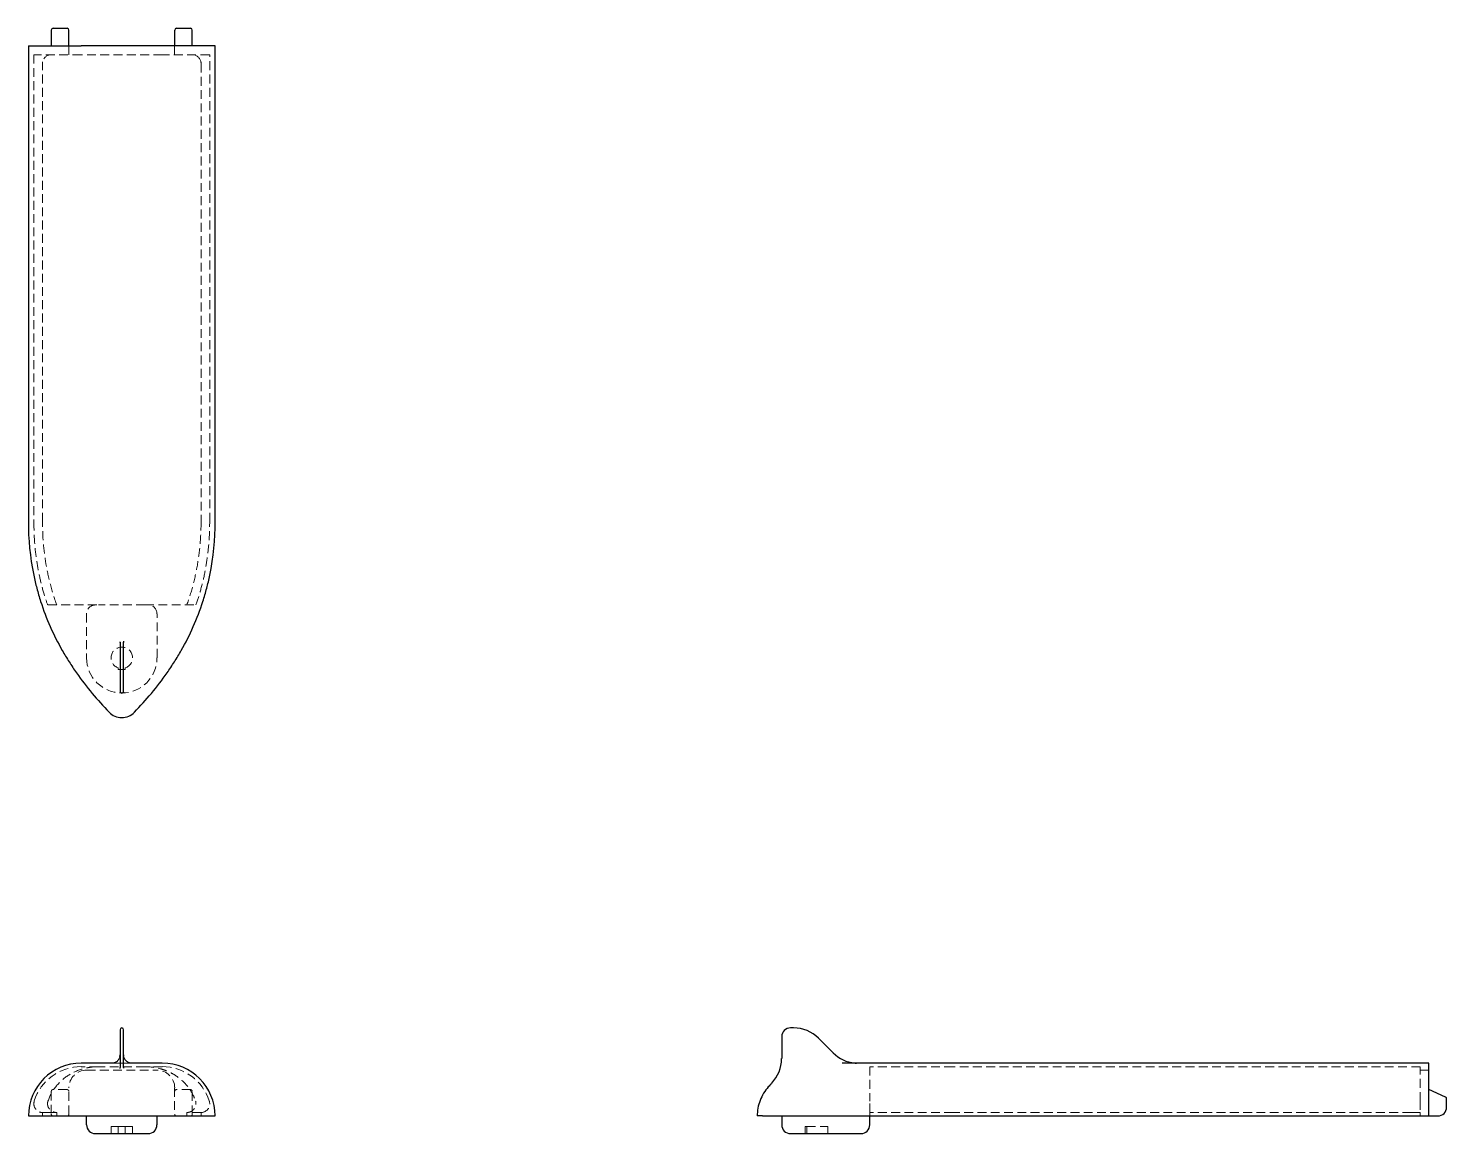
# Model space of a CAD drawing. Header units: millimetres. Extents: x 70 to 273, y 49 to 208.
import ezdxf

# ---------------------------------------------------------------- set-up
doc = ezdxf.new("R2010")
doc.units = ezdxf.units.MM
doc.linetypes.add('HIDDEN', pattern=[1.905, 1.27, -0.635])

msp = doc.modelspace()

# ---------------------------------------------------------------- linework, layer by layer
at = {"color": 7, "linetype": 'Continuous', "lineweight": 25}
for p, q in [((72.89, 207.75), (72.89, 205.47)), ((75.16, 208), (73.14, 208)), ((75.42, 205.47), (75.42, 207.75)), ((90.58, 207.75), (90.58, 205.47)), ((92.86, 208), (90.84, 208)), ((93.11, 205.47), (93.11, 207.75)), ((69.6, 205.47), (69.6, 137.23)), ((69.6, 205.47), (77.19, 205.47)), ((88.81, 205.47), (77.19, 205.47)), ((96.4, 205.47), (88.81, 205.47)), ((96.4, 137.23), (96.4, 205.47)), ((82.75, 119.92), (82.75, 120)), ((83.25, 120.06), (83.25, 119.92)), ((82.75, 119.92), (82.75, 119.83)), ((82.75, 119.87), (82.75, 119.92)), ((82.75, 119.83), (82.75, 117.73)), ((83.25, 119.83), (83.25, 119.92)), ((83.25, 119.92), (83.25, 119.87)), ((83.25, 117.73), (83.25, 119.83)), ((82.75, 117.73), (82.75, 114.34)), ((83.25, 114.34), (83.25, 117.73)), ((82.75, 114.34), (82.75, 113.9)), ((82.75, 113.9), (82.75, 112.89)), ((83.25, 113.9), (83.25, 114.34)), ((83.25, 112.89), (83.25, 113.9)), ((82.75, 112.89), (82.75, 112.74)), ((83.25, 112.74), (83.25, 112.89)), ((83.25, 112.74), (83.25, 112.66)), ((82.75, 64.33), (82.75, 63.32)), ((82.75, 63.32), (82.75, 60.18)), ((83.25, 63.32), (83.25, 64.33)), ((83.25, 60.18), (83.25, 63.32)), ((177.64, 63.32), (177.64, 60.18)), ((179.34, 64.58), (178.9, 64.58)), ((185.01, 61.01), (182.91, 63.1)), ((82.75, 60.18), (82.75, 58.93)), ((83.25, 58.93), (83.25, 60.18)), ((84.27, 59.52), (84.23, 59.53)), ((270.47, 59.53), (202.23, 59.53)), ((270.47, 51.95), (270.47, 59.53)), ((82.75, 58.76), (82.75, 58.93)), ((83.25, 58.93), (83.25, 58.81)), ((176.21, 56.67), (176.15, 56.59)), ((272.85, 54.63), (270.47, 55.74)), ((273, 53.21), (273, 54.4)), ((77.95, 50.68), (77.95, 51.95)), ((81.18, 51.95), (84.82, 51.95)), ((88.06, 50.68), (88.06, 51.95)), ((174.89, 51.95), (174.11, 51.95)), ((177.64, 51.95), (177.64, 50.68)), ((190.28, 50.68), (190.28, 51.95)), ((202.23, 51.95), (270.47, 51.95)), ((270.47, 51.95), (271.74, 51.95)), ((79.21, 49.42), (86.79, 49.42)), ((178.9, 49.42), (182.69, 49.42)), ((182.69, 49.42), (189.01, 49.42))]:
    msp.add_line(p, q, dxfattribs=at)
at = {"color": 7, "linetype": 'HIDDEN', "lineweight": 18}
for p, q in [((75.42, 204.21), (75.42, 205.47)), ((90.58, 205.47), (90.58, 204.21)), ((70.39, 204.21), (70.45, 204.21)), ((70.39, 204.21), (70.39, 137.23)), ((77.19, 204.21), (70.45, 204.21)), ((88.81, 204.21), (77.19, 204.21)), ((95.55, 204.21), (88.81, 204.21)), ((95.55, 204.21), (95.61, 204.21)), ((95.61, 137.23), (95.61, 204.21)), ((71.63, 137.23), (71.63, 202.95)), ((94.37, 202.95), (94.37, 137.23)), ((86.35, 125.28), (79.65, 125.28)), ((77.95, 124.01), (77.95, 117.69)), ((88.06, 117.69), (88.06, 124.01)), ((82.49, 116.24), (82.49, 115.99)), ((82.49, 115.99), (83.51, 115.99)), ((83.51, 115.99), (83.51, 116.24)), ((86.35, 59.02), (79.65, 59.02)), ((269.21, 59.02), (202.23, 59.02)), ((269.21, 54.1), (269.21, 59.02)), ((77.95, 58.52), (88.06, 58.52)), ((269.21, 58.52), (270.47, 58.52)), ((72.89, 55.46), (72.89, 52.2)), ((75.16, 55.74), (73.14, 55.74)), ((75.42, 52.2), (75.42, 55.99)), ((90.58, 55.99), (90.58, 52.2)), ((92.86, 55.74), (90.84, 55.74)), ((93.11, 52.2), (93.11, 55.46)), ((269.21, 54.1), (269.21, 52.45)), ((71.63, 52.45), (71.63, 51.95)), ((72.89, 52.45), (71.65, 52.45)), ((73.67, 51.95), (73.67, 52.45)), ((92.33, 51.95), (92.33, 52.45)), ((94.35, 52.45), (93.11, 52.45)), ((94.37, 52.45), (94.37, 51.95)), ((190.28, 51.95), (190.28, 52.45)), ((267.95, 52.45), (202.23, 52.45)), ((269.21, 52.45), (268.19, 52.45)), ((269.21, 52.45), (269.21, 51.95)), ((81.46, 50.43), (82.49, 50.43)), ((81.46, 50.43), (81.46, 49.42)), ((82.49, 50.43), (82.49, 49.42)), ((82.49, 50.43), (83.51, 50.43)), ((83.51, 50.43), (83.51, 49.42)), ((83.51, 50.43), (84.54, 50.43)), ((84.54, 49.42), (84.54, 50.43)), ((180.99, 50.43), (181.24, 50.43)), ((180.99, 50.43), (180.99, 49.42)), ((181.24, 50.43), (181.24, 49.42)), ((181.24, 50.43), (184.24, 50.43)), ((184.24, 49.42), (184.24, 50.43))]:
    msp.add_line(p, q, dxfattribs=at)
at = {"color": 7, "linetype": 'Continuous', "lineweight": 25, "flags": 128}
for points in [[(82.72, 60.49), (82.73, 60.5), (82.75, 60.74)], [(83.25, 60.74), (83.27, 60.5), (83.28, 60.48)]]:
    msp.add_lwpolyline(points, dxfattribs=at)
at = {"color": 7, "linetype": 'Continuous', "lineweight": 25}
for centre, radius, start, end in [((73.14, 207.75), 0.253, 90, 180), ((75.16, 207.75), 0.253, 0, 90), ((90.84, 207.75), 0.253, 90, 180), ((92.86, 207.75), 0.253, 0, 90), ((83, 112.89), 0.253, 180, 0), ((83, 111.64), 2.53, 223.9687, 316.0313), ((83, 64.33), 0.253, 0, 180), ((178.9, 63.32), 1.26, 90, 180), ((179.34, 59.53), 5.05, 45, 90), ((77.19, 51.95), 7.58, 90, 180), ((88.81, 51.95), 7.58, 0, 90), ((172.58, 60.18), 5.05, 315.9347, 0), ((188.58, 64.58), 5.05, 225, 265.1845), ((188.58, 64.58), 5.05, 265.1845, 267.4003), ((271.74, 53.21), 1.26, 270, 0), ((272.75, 54.4), 0.253, 0, 65), ((79.21, 50.68), 1.26, 180, 270), ((86.79, 50.68), 1.26, 270, 0), ((178.9, 50.68), 1.26, 180, 270), ((189.01, 50.68), 1.26, 270, 0)]:
    msp.add_arc(centre, radius, start, end, dxfattribs=at)
at = {"color": 7, "linetype": 'HIDDEN', "lineweight": 18}
for centre, radius, start, end in [((72.89, 202.95), 1.26, 90, 169.0461), ((93.11, 202.95), 1.26, 10.9539, 90), ((79.21, 124.01), 1.26, 90, 180), ((86.79, 124.01), 1.26, 0, 90), ((83, 117.69), 1.54, 289.1395, 250.8605), ((83, 117.69), 5.05, 180, 0), ((77.19, 51.95), 7.08, 90, 162.2811), ((88.81, 51.95), 7.08, 17.7189, 90), ((77.95, 55.99), 2.53, 90, 180), ((88.06, 55.99), 2.53, 0, 90), ((71.65, 53.71), 1.26, 162.2811, 268.956), ((94.35, 53.71), 1.26, 271.044, 17.7189), ((73.14, 52.2), 0.253, 180, 270), ((75.16, 52.2), 0.253, 270, 0), ((90.84, 52.2), 0.253, 180, 270), ((92.86, 52.2), 0.253, 270, 0)]:
    msp.add_arc(centre, radius, start, end, dxfattribs=at)
for points in [[(71.63, 202.95), (71.63, 203.03), (71.63, 203.11), (71.65, 203.19)], [(94.35, 203.19), (94.37, 203.11), (94.37, 203.03), (94.37, 202.95)], [(268.19, 52.45), (268.11, 52.45), (268.03, 52.45), (267.95, 52.45)]]:
    msp.add_open_spline(points, degree=3, dxfattribs=at)
at = {"color": 7, "linetype": 'Continuous', "lineweight": 25}
for points, knots in [([(69.6, 137.23), (69.6, 134.69), (69.84, 132.12), (70.5, 128.93), (70.65, 128.29), (70.98, 127.03), (71.16, 126.4), (71.76, 124.54), (72.22, 123.34), (73.26, 120.99), (73.84, 119.85), (74.78, 118.19), (75.11, 117.65), (75.79, 116.58), (76.14, 116.05), (77.94, 113.48), (79.51, 111.62), (81.18, 109.89)], [0, 0, 0, 0, 0.25, 0.25, 0.3125, 0.3125, 0.375, 0.375, 0.5, 0.5, 0.625, 0.625, 0.6875, 0.6875, 0.75, 0.75, 1, 1, 1, 1]), ([(84.82, 109.89), (86.49, 111.62), (88.06, 113.48), (89.86, 116.05), (90.21, 116.58), (90.89, 117.65), (91.22, 118.19), (92.16, 119.85), (92.74, 120.99), (93.78, 123.34), (94.24, 124.54), (94.84, 126.4), (95.02, 127.03), (95.35, 128.29), (95.5, 128.93), (96.16, 132.12), (96.4, 134.69), (96.4, 137.23)], [0, 0, 0, 0, 0.25, 0.25, 0.3125, 0.3125, 0.375, 0.375, 0.5, 0.5, 0.625, 0.625, 0.6875, 0.6875, 0.75, 0.75, 1, 1, 1, 1]), ([(81.77, 59.53), (80.28, 59.53), (79.11, 59.53), (78.14, 59.53), (77.97, 59.53), (77.68, 59.53), (77.56, 59.53), (77.28, 59.53), (77.19, 59.53), (77.19, 59.53)], [0, 0, 0, 0, 0.5, 0.5, 0.625, 0.625, 0.75, 0.75, 1, 1, 1, 1]), ([(82.73, 60.52), (82.71, 60.44), (82.67, 60.27), (82.55, 60.05), (82.4, 59.86), (82.24, 59.72), (82.07, 59.62), (81.87, 59.54), (81.78, 59.53), (81.73, 59.53)], [0, 0, 0, 0, 0.127422, 0.256176, 0.383923, 0.50939, 0.632545, 0.754419, 1, 1, 1, 1]), ([(81.77, 59.53), (81.77, 59.53), (81.75, 59.53), (81.74, 59.53), (81.73, 59.52)], [0, 0, 0, 0, 0.206318, 1, 1, 1, 1]), ([(84.27, 59.53), (84.24, 59.53), (84.19, 59.53), (84.04, 59.57), (83.89, 59.64), (83.71, 59.76), (83.52, 59.94), (83.35, 60.2), (83.3, 60.41), (83.27, 60.52)], [0, 0, 0, 0, 0.184978, 0.288121, 0.402041, 0.52947, 0.672149, 0.829927, 1, 1, 1, 1]), ([(88.81, 59.53), (88.81, 59.53), (88.72, 59.53), (88.44, 59.53), (88.32, 59.53), (88.03, 59.53), (87.86, 59.53), (86.89, 59.53), (85.72, 59.53), (84.23, 59.53)], [0, 0, 0, 0, 0.25, 0.25, 0.375, 0.375, 0.5, 0.5, 1, 1, 1, 1]), ([(202.23, 59.53), (200.82, 59.53), (199.42, 59.53), (197.34, 59.53), (196.65, 59.53), (195.27, 59.53), (194.59, 59.53), (191.21, 59.53), (188.69, 59.53), (186.31, 59.53)], [0, 0, 0, 0, 0.25, 0.25, 0.375, 0.375, 0.5, 0.5, 1, 1, 1, 1]), ([(176.16, 56.58), (176.01, 56.44), (175.59, 56.02), (175.02, 55.22), (174.51, 54.19), (174.18, 53.09), (174.13, 52.32), (174.11, 51.95)], [0, 0, 0, 0, 0.122518, 0.340708, 0.561335, 0.782296, 1, 1, 1, 1]), ([(69.6, 51.95), (69.6, 51.95), (69.84, 51.95), (70.5, 51.95), (70.65, 51.95), (70.98, 51.95), (71.16, 51.95), (71.76, 51.95), (72.22, 51.95), (73.26, 51.95), (73.84, 51.95), (74.78, 51.95), (75.11, 51.95), (75.79, 51.95), (76.14, 51.95), (77.94, 51.95), (79.51, 51.95), (81.18, 51.95)], [0, 0, 0, 0, 0.25, 0.25, 0.3125, 0.3125, 0.375, 0.375, 0.5, 0.5, 0.625, 0.625, 0.6875, 0.6875, 0.75, 0.75, 1, 1, 1, 1]), ([(84.82, 51.95), (86.49, 51.95), (88.06, 51.95), (89.86, 51.95), (90.21, 51.95), (90.89, 51.95), (91.22, 51.95), (92.16, 51.95), (92.74, 51.95), (93.78, 51.95), (94.24, 51.95), (94.84, 51.95), (95.02, 51.95), (95.35, 51.95), (95.5, 51.95), (96.16, 51.95), (96.4, 51.95), (96.4, 51.95)], [0, 0, 0, 0, 0.25, 0.25, 0.3125, 0.3125, 0.375, 0.375, 0.5, 0.5, 0.625, 0.625, 0.6875, 0.6875, 0.75, 0.75, 1, 1, 1, 1]), ([(174.89, 51.95), (176.62, 51.95), (178.48, 51.95), (181.05, 51.95), (181.58, 51.95), (182.65, 51.95), (183.19, 51.95), (184.85, 51.95), (185.99, 51.95), (188.34, 51.95), (189.54, 51.95), (191.4, 51.95), (192.03, 51.95), (193.29, 51.95), (193.93, 51.95), (197.12, 51.95), (199.69, 51.95), (202.23, 51.95)], [0, 0, 0, 0, 0.25, 0.25, 0.3125, 0.3125, 0.375, 0.375, 0.5, 0.5, 0.625, 0.625, 0.6875, 0.6875, 0.75, 0.75, 1, 1, 1, 1])]:
    msp.add_open_spline(points, degree=3, knots=knots, dxfattribs=at)
at = {"color": 7, "linetype": 'HIDDEN', "lineweight": 18}
for points, knots in [([(70.39, 137.23), (70.41, 136.3), (70.44, 134.48), (70.74, 131.82), (71.19, 129.32), (71.73, 127.15), (72.18, 125.83), (72.37, 125.28)], [0, 0, 0, 0, 0.229031, 0.448537, 0.658097, 0.855828, 1, 1, 1, 1]), ([(73.67, 125.28), (73.33, 126.23), (73.02, 127.2), (72.51, 129.17), (72.3, 130.16), (71.79, 133.17), (71.63, 135.2), (71.63, 137.23)], [0, 0, 0, 0, 0.25, 0.25, 0.5, 0.5, 1, 1, 1, 1]), ([(94.37, 137.23), (94.37, 136.21), (94.33, 135.2), (94.17, 133.17), (94.04, 132.17), (93.7, 130.16), (93.49, 129.17), (92.98, 127.2), (92.68, 126.23), (92.33, 125.28)], [0, 0, 0, 0, 0.25, 0.25, 0.5, 0.5, 0.75, 0.75, 1, 1, 1, 1]), ([(93.63, 125.28), (93.87, 125.99), (94.39, 127.55), (94.95, 129.99), (95.35, 132.5), (95.57, 134.91), (95.6, 136.47), (95.61, 137.23)], [0, 0, 0, 0, 0.185863, 0.404713, 0.614416, 0.812676, 1, 1, 1, 1]), ([(72.42, 125.28), (72.67, 125.28), (73.04, 125.28), (74.01, 125.28), (74.58, 125.28), (75.89, 125.28), (76.59, 125.28), (77.72, 125.28), (78.1, 125.28), (78.87, 125.28), (79.26, 125.28), (79.65, 125.28)], [0, 0, 0, 0, 0.25, 0.25, 0.5, 0.5, 0.75, 0.75, 0.875, 0.875, 1, 1, 1, 1]), ([(86.35, 125.28), (87.13, 125.28), (87.9, 125.28), (89.02, 125.28), (89.39, 125.28), (90.1, 125.28), (90.43, 125.28), (90.92, 125.28), (91.08, 125.28), (91.39, 125.28), (91.54, 125.28), (91.97, 125.28), (92.23, 125.28), (92.71, 125.28), (92.92, 125.28), (93.3, 125.28), (93.46, 125.28), (93.58, 125.28)], [0, 0, 0, 0, 0.25, 0.25, 0.375, 0.375, 0.5, 0.5, 0.5625, 0.5625, 0.625, 0.625, 0.75, 0.75, 0.875, 0.875, 1, 1, 1, 1]), ([(72.42, 54.1), (72.67, 54.84), (73.04, 55.52), (74.01, 56.76), (74.58, 57.28), (75.89, 58.15), (76.59, 58.48), (77.72, 58.8), (78.1, 58.89), (78.87, 58.99), (79.26, 59.02), (79.65, 59.02)], [0, 0, 0, 0, 0.25, 0.25, 0.5, 0.5, 0.75, 0.75, 0.875, 0.875, 1, 1, 1, 1]), ([(79.65, 59.02), (79.24, 59.02), (78.88, 59.02), (78.26, 59.02), (78, 59.02), (77.38, 59.02), (77.19, 59.02), (77.19, 59.02)], [0, 0, 0, 0, 0.25, 0.25, 0.5, 0.5, 1, 1, 1, 1]), ([(83, 59.53), (82.77, 59.53), (82.54, 59.53), (82.11, 59.53), (81.92, 59.53), (81.77, 59.53)], [0, 0, 0, 0, 0.5, 0.5, 1, 1, 1, 1]), ([(84.23, 59.53), (84.08, 59.53), (83.89, 59.53), (83.46, 59.53), (83.23, 59.53), (83, 59.53)], [0, 0, 0, 0, 0.5, 0.5, 1, 1, 1, 1]), ([(88.81, 59.02), (88.81, 59.02), (88.62, 59.02), (88, 59.02), (87.74, 59.02), (87.12, 59.02), (86.76, 59.02), (86.35, 59.02)], [0, 0, 0, 0, 0.5, 0.5, 0.75, 0.75, 1, 1, 1, 1]), ([(86.35, 59.02), (87.13, 59.02), (87.9, 58.91), (89.02, 58.59), (89.39, 58.45), (90.1, 58.13), (90.43, 57.94), (90.92, 57.62), (91.08, 57.5), (91.39, 57.26), (91.54, 57.14), (91.97, 56.74), (92.23, 56.46), (92.71, 55.85), (92.92, 55.52), (93.3, 54.83), (93.46, 54.47), (93.58, 54.1)], [0, 0, 0, 0, 0.25, 0.25, 0.375, 0.375, 0.5, 0.5, 0.5625, 0.5625, 0.625, 0.625, 0.75, 0.75, 0.875, 0.875, 1, 1, 1, 1]), ([(190.28, 59.02), (190.28, 59.02), (190.28, 58.91), (190.28, 58.59), (190.28, 58.45), (190.28, 58.13), (190.28, 57.94), (190.28, 57.62), (190.28, 57.5), (190.28, 57.26), (190.28, 57.14), (190.28, 56.74), (190.28, 56.46), (190.28, 55.85), (190.28, 55.52), (190.28, 54.83), (190.28, 54.47), (190.28, 54.1)], [0, 0, 0, 0, 0.25, 0.25, 0.375, 0.375, 0.5, 0.5, 0.5625, 0.5625, 0.625, 0.625, 0.75, 0.75, 0.875, 0.875, 1, 1, 1, 1]), ([(202.23, 59.02), (200.17, 59.02), (198.13, 59.02), (195.11, 59.02), (194.11, 59.02), (192.16, 59.02), (191.21, 59.02), (190.28, 59.02)], [0, 0, 0, 0, 0.5, 0.5, 0.75, 0.75, 1, 1, 1, 1]), ([(72.89, 55.46), (72.89, 55.52), (72.91, 55.6), (73.01, 55.71), (73.08, 55.74), (73.14, 55.74)], [0, 0, 0, 0, 0.5, 0.5, 1, 1, 1, 1]), ([(75.16, 55.74), (75.22, 55.74), (75.29, 55.71), (75.39, 55.6), (75.42, 55.52), (75.42, 55.46)], [0, 0, 0, 0, 0.5, 0.5, 1, 1, 1, 1]), ([(90.58, 55.46), (90.58, 55.52), (90.61, 55.6), (90.71, 55.71), (90.78, 55.74), (90.84, 55.74)], [0, 0, 0, 0, 0.5, 0.5, 1, 1, 1, 1]), ([(92.86, 55.74), (92.92, 55.74), (92.99, 55.71), (93.09, 55.6), (93.11, 55.52), (93.11, 55.46)], [0, 0, 0, 0, 0.5, 0.5, 1, 1, 1, 1]), ([(72.42, 54.1), (72.38, 54), (72.36, 53.9), (72.35, 53.7), (72.35, 53.6), (72.39, 53.41), (72.42, 53.31), (72.5, 53.12), (72.56, 53.04), (72.68, 52.88), (72.75, 52.81), (72.91, 52.68), (73, 52.63), (73.27, 52.5), (73.47, 52.45), (73.67, 52.45)], [0, 0, 0, 0, 0.125, 0.125, 0.25, 0.25, 0.375, 0.375, 0.5, 0.5, 0.625, 0.625, 0.75, 0.75, 1, 1, 1, 1]), ([(92.33, 52.45), (92.43, 52.45), (92.53, 52.46), (92.73, 52.51), (92.82, 52.54), (93.09, 52.67), (93.26, 52.8), (93.44, 53.04), (93.5, 53.12), (93.58, 53.31), (93.61, 53.4), (93.66, 53.7), (93.65, 53.91), (93.58, 54.1)], [0, 0, 0, 0, 0.125, 0.125, 0.25, 0.25, 0.5, 0.5, 0.625, 0.625, 0.75, 0.75, 1, 1, 1, 1]), ([(190.28, 52.45), (190.28, 52.45), (190.28, 52.46), (190.28, 52.51), (190.28, 52.54), (190.28, 52.67), (190.28, 52.8), (190.28, 53.04), (190.28, 53.12), (190.28, 53.31), (190.28, 53.4), (190.28, 53.7), (190.28, 53.91), (190.28, 54.1)], [0, 0, 0, 0, 0.125, 0.125, 0.25, 0.25, 0.5, 0.5, 0.625, 0.625, 0.75, 0.75, 1, 1, 1, 1]), ([(73.67, 52.45), (73.33, 52.45), (73.02, 52.45), (72.51, 52.45), (72.3, 52.45), (71.79, 52.45), (71.63, 52.45), (71.63, 52.45)], [0, 0, 0, 0, 0.25, 0.25, 0.5, 0.5, 1, 1, 1, 1]), ([(94.37, 52.45), (94.37, 52.45), (94.33, 52.45), (94.17, 52.45), (94.04, 52.45), (93.7, 52.45), (93.49, 52.45), (92.98, 52.45), (92.68, 52.45), (92.33, 52.45)], [0, 0, 0, 0, 0.25, 0.25, 0.5, 0.5, 0.75, 0.75, 1, 1, 1, 1]), ([(202.23, 52.45), (201.21, 52.45), (200.2, 52.45), (198.17, 52.45), (197.17, 52.45), (195.16, 52.45), (194.17, 52.45), (192.2, 52.45), (191.23, 52.45), (190.28, 52.45)], [0, 0, 0, 0, 0.25, 0.25, 0.5, 0.5, 0.75, 0.75, 1, 1, 1, 1])]:
    msp.add_open_spline(points, degree=3, knots=knots, dxfattribs=at)

doc.saveas('drawing.dxf')
